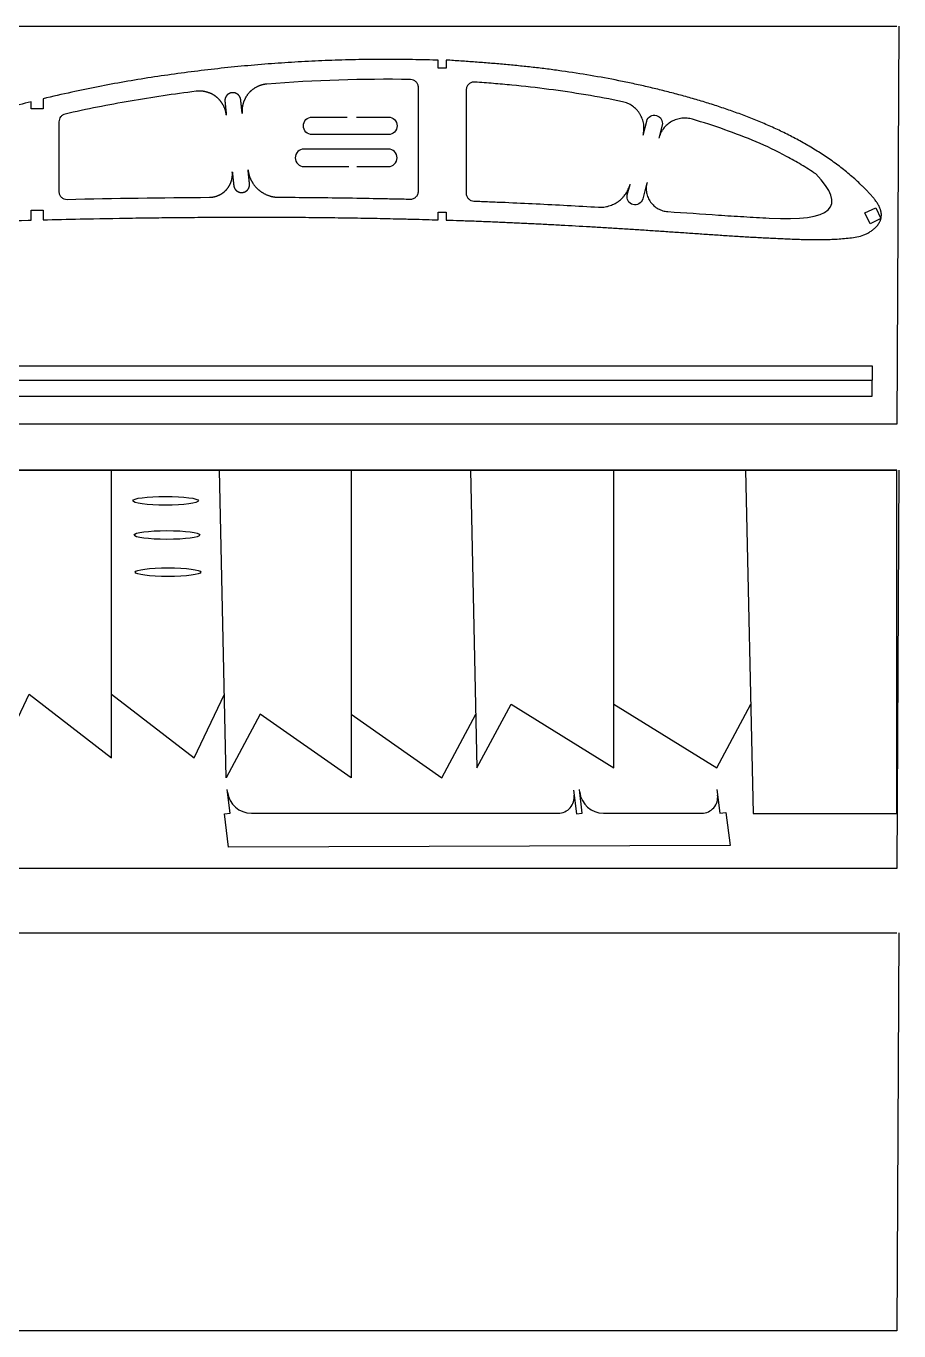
# Model space of a CAD drawing. Header units: millimetres. Extents: x 101 to 1723, y 193 to 880.
# Drawn here: x 881.9 to 1101.2, y 216.1 to 543.8 of the extents above; entities that cross this region are included whole.
import ezdxf

# ---------------------------------------------------------------- set-up
doc = ezdxf.new("R2010")
doc.units = ezdxf.units.MM
doc.layers.add('1.5mm轻木', color=30, linetype='Continuous')
doc.layers.add('2mm轻木', color=3, linetype='Continuous')

msp = doc.modelspace()

# ---------------------------------------------------------------- linework, layer by layer
for points in [[(1101.18, 543.81), (1100.7, 443.81), (100.7, 443.81), (100.7, 543.81), (1100.7, 543.81)], [(1101.18, 432.28), (1100.7, 332.28), (100.7, 332.28), (100.7, 432.28), (1100.7, 432.28)], [(1101.18, 316.12), (1100.7, 216.12), (100.7, 216.12), (100.7, 316.12), (1100.7, 316.12)]]:
    msp.add_lwpolyline(points)
at = {"layer": '1.5mm轻木', "linetype": 'Continuous', "lineweight": 25}
msp.add_line((1068.57, 495.6), (1068.57, 495.6), dxfattribs=at)
at = {"layer": '1.5mm轻木'}
for p, q in [((1094.53, 458.4), (569.43, 458.4)), ((1094.53, 454.9), (1094.53, 458.4)), ((569.43, 454.9), (1094.53, 454.9)), ((1094.43, 450.9), (1094.43, 454.9)), ((569.43, 450.9), (1094.43, 450.9))]:
    msp.add_line(p, q, dxfattribs=at)
for points in [[(1036.92, 516.46), (1037.83, 519.94, -1), (1041.7, 518.92), (1040.84, 515.66)], [(964.88, 520.97), (972.93, 520.97, -1), (972.93, 516.57), (953.77, 516.57, -1), (953.77, 520.97), (962.56, 520.97)], [(965.02, 508.54), (972.93, 508.54, 1), (972.93, 512.94), (951.73, 512.94, 1), (951.73, 508.54), (962.99, 508.54)], [(1037.89, 504.49), (1036.81, 500.4, -1), (1032.94, 501.42), (1033.64, 504.06)]]:
    msp.add_lwpolyline(points, format="xyb", dxfattribs=at)
at = {"layer": '1.5mm轻木', "linetype": 'Continuous', "lineweight": 25}
msp.add_lwpolyline([(1092.66, 496.91), (1095.38, 498.18), (1096.65, 495.46), (1093.93, 494.19)], close=True, dxfattribs=at)
for points, knots in [([(985.47, 535.28), (985.47, 534.61), (985.47, 533.94), (985.47, 533.28), (986.14, 533.28), (986.8, 533.28), (987.47, 533.28), (987.47, 533.94), (987.47, 534.6), (987.47, 535.27), (988.68, 535.2), (991.11, 535.04), (994.75, 534.77), (998.38, 534.49), (1002.01, 534.2), (1005.64, 533.84), (1009.26, 533.46), (1012.88, 533.02), (1017.69, 532.38), (1023.68, 531.45), (1029.64, 530.36), (1034.39, 529.37), (1037.93, 528.58), (1041.47, 527.74), (1044.99, 526.83), (1048.49, 525.87), (1051.97, 524.85), (1055.44, 523.76), (1058.88, 522.6), (1062.29, 521.36), (1065.67, 520.03), (1069.01, 518.61), (1072.3, 517.08), (1075.53, 515.42), (1078.69, 513.64), (1081.77, 511.73), (1084.28, 510.04), (1086.23, 508.61), (1087.66, 507.49), (1089.06, 506.34), (1090.42, 505.14), (1091.52, 504.1), (1092.38, 503.26), (1093.02, 502.61), (1093.65, 501.96), (1094.26, 501.29), (1094.85, 500.6), (1095.4, 499.88), (1095.82, 499.25), (1096.11, 498.72), (1096.31, 498.31), (1096.46, 497.96), (1096.55, 497.68), (1096.62, 497.46), (1096.67, 497.24), (1096.73, 496.95), (1096.78, 496.57), (1096.77, 496.19), (1096.75, 495.89), (1096.71, 495.67), (1096.67, 495.44), (1096.61, 495.23), (1096.54, 495.01), (1096.44, 494.81), (1096.33, 494.61), (1096.22, 494.41), (1096.11, 494.21), (1095.98, 494.02), (1095.85, 493.84), (1095.65, 493.61), (1095.3, 493.22), (1094.85, 492.81), (1094.37, 492.44), (1093.88, 492.1), (1093.22, 491.72), (1092.12, 491.23), (1090.65, 490.83), (1088.85, 490.6), (1087.05, 490.43), (1085.24, 490.31), (1083.42, 490.23), (1081.61, 490.19), (1079.8, 490.19), (1077.98, 490.21), (1076.17, 490.26), (1074.36, 490.33), (1072.54, 490.41), (1070.73, 490.49), (1068.92, 490.58), (1066.5, 490.7), (1063.48, 490.86), (1059.86, 491.08), (1056.24, 491.32), (1052.61, 491.56), (1048.99, 491.81), (1045.37, 492.06), (1041.74, 492.31), (1038.12, 492.55), (1034.49, 492.78), (1030.86, 493.01), (1027.23, 493.24), (1022.39, 493.52), (1017.55, 493.79), (1012.7, 494.05), (1009.07, 494.23), (1005.43, 494.4), (1002.4, 494.54), (999.97, 494.64), (998.15, 494.72), (996.33, 494.8), (994.51, 494.87), (992.69, 494.93), (990.34, 495.01), (988.6, 495.06), (987.47, 495.09), (987.47, 495.76), (987.47, 496.42), (987.47, 497.09), (986.8, 497.09), (986.14, 497.09), (985.47, 497.09), (985.47, 496.44), (985.47, 495.79), (985.47, 495.14), (984.97, 495.15), (983.37, 495.2), (981.24, 495.27), (979.06, 495.33), (976.89, 495.39), (974.17, 495.45), (970.9, 495.52), (966.54, 495.61), (961.09, 495.69), (954.55, 495.77), (948, 495.82), (941.45, 495.84), (934.9, 495.84), (928.34, 495.81), (921.78, 495.77), (915.22, 495.7), (906.47, 495.58), (896.78, 495.41), (889.28, 495.24), (886.16, 495.16), (886.16, 495.97), (886.16, 496.78), (886.16, 497.58), (885.16, 497.58), (884.16, 497.58), (883.16, 497.58), (883.16, 496.75), (883.16, 495.92), (883.16, 495.08), (882.91, 495.08), (878.28, 494.96), (871.46, 494.77), (862.71, 494.52), (856.15, 494.32), (849.59, 494.1), (843.04, 493.83), (836.49, 493.51), (829.94, 493.12), (823.4, 492.66), (816.88, 492.11), (811.45, 491.57), (807.11, 491.09), (803.86, 490.7), (800.62, 490.29), (797.38, 489.84), (794.15, 489.37), (790.92, 488.84), (787.71, 488.24), (784.51, 487.58), (781.34, 486.82), (779.23, 486.29), (778.19, 485.97), (778.19, 486.69), (778.19, 487.41), (778.19, 488.13), (779.23, 488.58), (781.32, 489.43), (784.46, 490.68), (787.62, 491.89), (790.78, 493.07), (793.96, 494.22), (797.14, 495.37), (800.33, 496.51), (804.57, 498.05), (809.86, 499.98), (816.21, 502.32), (822.55, 504.67), (828.89, 507.02), (835.23, 509.37), (843.69, 512.48), (852.19, 515.51), (860.74, 518.37), (869.34, 521.08), (876.83, 523.19), (882.17, 524.56), (883.16, 524.81), (883.16, 524.22), (883.16, 523.64), (883.16, 523.05), (884.16, 523.05), (885.16, 523.05), (886.16, 523.05), (886.16, 523.88), (886.16, 524.72), (886.16, 525.55), (888.55, 526.13), (895.35, 527.69), (904.41, 529.47), (913.31, 530.93), (920, 531.9), (926.71, 532.75), (933.43, 533.49), (940.17, 534.11), (946.91, 534.62), (952.54, 534.95), (957.04, 535.15), (961.55, 535.31), (966.06, 535.41), (970.56, 535.45), (973.95, 535.45), (977.33, 535.42), (980.71, 535.35), (983.42, 535.3), (985.01, 535.28), (985.47, 535.28)], [0, 0, 0, 0, 1, 1, 1, 2, 2, 2, 3, 3, 3, 3.008251, 3.016501, 3.024752, 3.033003, 3.041254, 3.049504, 3.057755, 3.066006, 3.082507, 3.099009, 3.10726, 3.11551, 3.123761, 3.132012, 3.140263, 3.148513, 3.156764, 3.165015, 3.173266, 3.181516, 3.189767, 3.198018, 3.206269, 3.214519, 3.22277, 3.231021, 3.235146, 3.239272, 3.243397, 3.247522, 3.251648, 3.25371, 3.255773, 3.257836, 3.259898, 3.261961, 3.264024, 3.266086, 3.267118, 3.268149, 3.26918, 3.269696, 3.270212, 3.270728, 3.271243, 3.272275, 3.273306, 3.273822, 3.274337, 3.274853, 3.275369, 3.275884, 3.2764, 3.276916, 3.277431, 3.277947, 3.278463, 3.278978, 3.279494, 3.280525, 3.282588, 3.283619, 3.284651, 3.286713, 3.288776, 3.292901, 3.297027, 3.301152, 3.305277, 3.309403, 3.313528, 3.317654, 3.321779, 3.325904, 3.33003, 3.334155, 3.33828, 3.342406, 3.346531, 3.354782, 3.363033, 3.371283, 3.379534, 3.387785, 3.396036, 3.404286, 3.412537, 3.420788, 3.429039, 3.437289, 3.44554, 3.462042, 3.470292, 3.478543, 3.486794, 3.495045, 3.49917, 3.503295, 3.507421, 3.511546, 3.515671, 3.519797, 3.527473, 3.527473, 3.527473, 4.527473, 4.527473, 4.527473, 5.527473, 5.527473, 5.527473, 6.527473, 6.527473, 6.527473, 6.530898, 6.538273, 6.54196, 6.545647, 6.553021, 6.560395, 6.56777, 6.582518, 6.597267, 6.612015, 6.626764, 6.641512, 6.656261, 6.671009, 6.685758, 6.700506, 6.730003, 6.75107, 6.75107, 6.75107, 7.75107, 7.75107, 7.75107, 8.75107, 8.75107, 8.75107, 9.75107, 9.75107, 9.75107, 9.75276, 9.782257, 9.797006, 9.811754, 9.826503, 9.841251, 9.856, 9.870748, 9.885497, 9.900245, 9.914994, 9.922368, 9.929742, 9.937117, 9.944491, 9.951865, 9.959239, 9.966614, 9.973988, 9.981362, 9.988736, 9.988736, 9.988736, 10.988736, 10.988736, 10.988736, 11.004361, 11.019986, 11.035611, 11.051236, 11.066861, 11.082486, 11.098111, 11.113736, 11.144986, 11.176236, 11.207486, 11.238736, 11.269986, 11.301236, 11.363736, 11.394986, 11.426236, 11.488736, 11.502785, 11.502785, 11.502785, 12.502785, 12.502785, 12.502785, 13.502785, 13.502785, 13.502785, 14.502785, 14.502785, 14.502785, 14.536959, 14.599459, 14.630709, 14.661959, 14.693209, 14.724459, 14.755709, 14.786959, 14.818209, 14.833834, 14.849459, 14.880709, 14.896334, 14.911959, 14.927584, 14.943209, 14.958834, 14.965218, 14.965218, 14.965218, 14.965218]), ([(945.35, 500.83), (950.86, 500.81), (956.37, 500.76), (964.64, 500.64), (967.39, 500.59), (971.53, 500.51), (972.9, 500.48), (975.66, 500.42), (977.04, 500.39), (978.42, 500.35), (978.55, 500.35), (978.68, 500.36), (978.94, 500.4), (979.07, 500.44), (979.32, 500.54), (979.44, 500.6), (979.66, 500.74), (979.77, 500.82), (980.05, 501.1), (980.21, 501.33), (980.36, 501.69), (980.4, 501.82), (980.46, 502.08), (980.47, 502.22), (980.47, 502.35), (980.47, 511.03), (980.47, 519.71), (980.47, 528.39), (980.47, 528.53), (980.46, 528.65), (980.41, 528.91), (980.37, 529.03), (980.27, 529.27), (980.21, 529.39), (980.07, 529.6), (979.99, 529.7), (979.81, 529.89), (979.71, 529.97), (979.49, 530.12), (979.38, 530.18), (979.03, 530.33), (978.77, 530.39), (978.51, 530.39), (966.46, 530.61), (954.43, 530.21), (942.41, 529.26)], [0, 0, 0, 0, 0.5, 0.5, 0.75, 0.75, 0.875, 0.875, 1, 1, 1, 1.125, 1.125, 1.25, 1.25, 1.375, 1.375, 1.5, 1.5, 1.75, 1.75, 1.875, 1.875, 2, 2, 2, 3, 3, 3, 3.125, 3.125, 3.25, 3.25, 3.375, 3.375, 3.5, 3.5, 3.625, 3.625, 3.75, 3.75, 4, 4, 4, 5, 5, 5, 5]), ([(1031.73, 524.82), (1025.61, 526.09), (1019.45, 527.11), (1010.17, 528.33), (1007.07, 528.68), (1002.41, 529.13), (1000.85, 529.27), (997.74, 529.52), (996.18, 529.64), (994.62, 529.76), (994.48, 529.77), (994.35, 529.77), (994.08, 529.73), (993.94, 529.7), (993.68, 529.61), (993.56, 529.55), (993.32, 529.41), (993.21, 529.33), (992.91, 529.05), (992.75, 528.82), (992.58, 528.44), (992.54, 528.31), (992.48, 528.04), (992.47, 527.9), (992.47, 527.77), (992.47, 519.13), (992.47, 510.5), (992.47, 501.87), (992.47, 501.74), (992.48, 501.62), (992.53, 501.37), (992.57, 501.24), (992.66, 501.01), (992.72, 500.89), (992.86, 500.68), (992.94, 500.58), (993.12, 500.39), (993.22, 500.31), (993.42, 500.16), (993.54, 500.1), (993.89, 499.94), (994.14, 499.88), (994.4, 499.87), (995.7, 499.83), (997.01, 499.77), (999.62, 499.66), (1000.92, 499.61), (1004.84, 499.44), (1007.45, 499.31), (1015.27, 498.93), (1020.49, 498.64), (1025.7, 498.34)], [0, 0, 0, 0, 0.5, 0.5, 0.75, 0.75, 0.875, 0.875, 1, 1, 1, 1.125, 1.125, 1.25, 1.25, 1.375, 1.375, 1.5, 1.5, 1.75, 1.75, 1.875, 1.875, 2, 2, 2, 3, 3, 3, 3.125, 3.125, 3.25, 3.25, 3.375, 3.375, 3.5, 3.5, 3.625, 3.625, 3.75, 3.75, 4, 4, 4, 4.125, 4.125, 4.25, 4.25, 4.5, 4.5, 5, 5, 5, 5]), ([(924.63, 527.44), (919.08, 526.75), (913.55, 525.93), (902.58, 524.03), (897.13, 522.95), (891.72, 521.72), (891.49, 521.67), (891.29, 521.58), (890.9, 521.34), (890.74, 521.19), (890.45, 520.84), (890.34, 520.64), (890.19, 520.22), (890.16, 519.99), (890.16, 519.77), (890.16, 513.95), (890.16, 508.12), (890.16, 502.3), (890.16, 502.17), (890.17, 502.04), (890.22, 501.78), (890.26, 501.65), (890.37, 501.4), (890.43, 501.29), (890.58, 501.07), (890.66, 500.96), (890.95, 500.69), (891.18, 500.54), (891.67, 500.35), (891.93, 500.3), (892.2, 500.3), (904.12, 500.57), (916.03, 500.74), (927.95, 500.81)], [0, 0, 0, 0, 0.5, 0.5, 1, 1, 1, 1.25, 1.25, 1.5, 1.5, 1.75, 1.75, 2, 2, 2, 3, 3, 3, 3.125, 3.125, 3.25, 3.25, 3.375, 3.375, 3.5, 3.5, 3.75, 3.75, 4, 4, 4, 5, 5, 5, 5]), ([(1036.91, 516.45), (1037.03, 516.9), (1037.1, 517.35), (1037.15, 518.26), (1037.13, 518.73), (1036.99, 519.63), (1036.88, 520.08), (1036.64, 520.72), (1036.55, 520.94), (1036.35, 521.35), (1036.13, 521.75), (1035.87, 522.13), (1035.59, 522.49), (1035.44, 522.67), (1034.97, 523.17), (1034.62, 523.47), (1033.87, 523.99), (1033.47, 524.22), (1032.62, 524.58), (1032.19, 524.72), (1031.73, 524.82)], [0, 0, 0, 0, 0.125, 0.125, 0.25, 0.25, 0.375, 0.375, 0.4375, 0.4375, 0.5, 0.5625, 0.5625, 0.625, 0.625, 0.75, 0.75, 0.875, 0.875, 1, 1, 1, 1]), ([(1049.32, 520.41), (1048.88, 520.54), (1048.44, 520.63), (1047.54, 520.71), (1047.08, 520.7), (1046.18, 520.6), (1045.75, 520.51), (1045.1, 520.3), (1044.88, 520.22), (1044.47, 520.04), (1044.27, 519.93), (1043.68, 519.6), (1043.31, 519.35), (1042.62, 518.75), (1042.31, 518.42), (1041.9, 517.89), (1041.77, 517.7), (1041.52, 517.32), (1041.41, 517.12), (1041.11, 516.51), (1040.95, 516.09), (1040.84, 515.65)], [0, 0, 0, 0, 0.125, 0.125, 0.25, 0.25, 0.375, 0.375, 0.4375, 0.4375, 0.5, 0.5, 0.625, 0.625, 0.75, 0.75, 0.8125, 0.8125, 0.875, 0.875, 1, 1, 1, 1]), ([(1068.57, 495.6), (1084.43, 494.67), (1088.33, 498.37), (1080.27, 506.7), (1080.27, 506.7), (1080.27, 506.7), (1080.27, 506.7), (1079.09, 507.5), (1077.88, 508.27), (1075.44, 509.73), (1074.21, 510.43), (1070.47, 512.43), (1067.92, 513.64), (1062.72, 515.85), (1060.08, 516.86), (1054.75, 518.74), (1052.05, 519.61), (1049.32, 520.41)], [0, 0, 0, 0, 1, 1, 1, 2, 2, 2, 2.125, 2.125, 2.25, 2.25, 2.5, 2.5, 2.75, 2.75, 3, 3, 3, 3]), ([(1025.7, 498.34), (1026.15, 498.31), (1026.59, 498.32), (1027.25, 498.4), (1027.47, 498.43), (1027.9, 498.52), (1028.12, 498.57), (1028.76, 498.76), (1029.17, 498.92), (1029.76, 499.21), (1029.96, 499.31), (1030.34, 499.54), (1030.52, 499.66), (1031.06, 500.05), (1031.4, 500.34), (1031.86, 500.82), (1032.01, 500.98), (1032.29, 501.32), (1032.42, 501.5), (1032.8, 502.05), (1033.01, 502.43), (1033.38, 503.24), (1033.53, 503.65), (1033.65, 504.09)], [0, 0, 0, 0, 0.125, 0.125, 0.1875, 0.1875, 0.25, 0.25, 0.375, 0.375, 0.4375, 0.4375, 0.5, 0.5, 0.625, 0.625, 0.6875, 0.6875, 0.75, 0.75, 0.875, 0.875, 1, 1, 1, 1]), ([(1037.9, 504.51), (1037.79, 504.09), (1037.72, 503.67), (1037.69, 502.82), (1037.72, 502.39), (1037.88, 501.55), (1038, 501.14), (1038.34, 500.35), (1038.55, 499.98), (1039.04, 499.29), (1039.33, 498.97), (1039.97, 498.4), (1040.31, 498.16), (1041.07, 497.74), (1041.46, 497.57), (1042.27, 497.33), (1042.7, 497.25), (1043.13, 497.23)], [0, 0, 0, 0, 0.125, 0.125, 0.25, 0.25, 0.375, 0.375, 0.5, 0.5, 0.625, 0.625, 0.75, 0.75, 0.875, 0.875, 1, 1, 1, 1]), ([(1043.13, 497.23), (1047.37, 496.94), (1051.61, 496.64), (1057.97, 496.22), (1060.09, 496.08), (1064.33, 495.83), (1066.45, 495.71), (1068.57, 495.6)], [0, 0, 0, 0, 0.5, 0.5, 0.75, 0.75, 1, 1, 1, 1])]:
    msp.add_open_spline(points, degree=3, knots=knots, dxfattribs=at)
for points, weights, knots in [([(942.41, 529.26), (941.96, 529.22), (941.52, 529.14), (940.65, 528.9), (940.23, 528.73), (939.43, 528.31), (939.05, 528.07), (938.53, 527.64), (938.36, 527.49), (938.03, 527.18), (937.88, 527.01), (937.45, 526.49), (937.2, 526.12), (936.77, 525.32), (936.59, 524.91), (936.4, 524.26), (936.34, 524.04), (936.26, 523.6), (936.22, 523.38), (936.16, 522.7), (936.16, 522.25), (936.21, 521.8), (936.08, 522.97), (935.96, 524.13), (935.84, 525.3), (935.76, 526.03), (935.33, 526.62), (934.66, 526.92), (934, 527.22), (933.27, 527.14), (932.68, 526.71), (932.08, 526.28), (931.78, 525.61), (931.86, 524.88), (931.98, 523.73), (932.1, 522.58), (932.22, 521.42), (932.17, 521.88), (932.08, 522.31), (931.82, 523.17), (931.64, 523.59), (931.2, 524.38), (930.95, 524.74), (930.52, 525.26), (930.36, 525.43), (930.04, 525.74), (929.87, 525.89), (929.34, 526.31), (928.97, 526.55), (928.16, 526.96), (927.74, 527.12), (927.1, 527.3), (926.88, 527.35), (926.43, 527.43), (926.21, 527.46), (925.53, 527.51), (925.08, 527.5), (924.63, 527.44)], [1, 1, 1, 1, 1, 1, 1, 1, 1, 1, 1, 1, 1, 1, 1, 1, 1, 1, 1, 1, 1, 1, 1, 1, 1, 0.910683602523, 0.910683602523, 1, 0.910683602523, 0.910683602523, 1, 0.910683602523, 0.910683602523, 1, 1, 1, 1, 1, 1, 1, 1, 1, 1, 1, 1, 1, 1, 1, 1, 1, 1, 1, 1, 1, 1, 1, 1, 1], [0, 0, 0, 0, 0.125, 0.125, 0.25, 0.25, 0.375, 0.375, 0.4375, 0.4375, 0.5, 0.5, 0.625, 0.625, 0.75, 0.75, 0.8125, 0.8125, 0.875, 0.875, 1, 1, 1, 2, 2, 2, 3.047198, 3.047198, 3.047198, 4.094395, 4.094395, 4.094395, 5.141593, 5.141593, 5.141593, 6.141593, 6.141593, 6.141593, 6.266593, 6.266593, 6.391593, 6.391593, 6.516593, 6.516593, 6.579093, 6.579093, 6.641593, 6.641593, 6.766593, 6.766593, 6.891593, 6.891593, 6.954093, 6.954093, 7.016593, 7.016593, 7.141593, 7.141593, 7.141593, 7.141593]), ([(927.95, 500.81), (928.36, 500.81), (928.76, 500.86), (929.55, 501.03), (929.94, 501.16), (930.68, 501.49), (931.03, 501.69), (931.52, 502.05), (931.68, 502.18), (931.98, 502.45), (932.26, 502.74), (932.51, 503.05), (932.75, 503.38), (932.86, 503.55), (933.17, 504.08), (933.33, 504.45), (933.52, 505.02), (933.57, 505.22), (933.65, 505.62), (933.69, 505.82), (933.75, 506.42), (933.75, 506.82), (933.71, 507.23), (933.83, 506.09), (933.95, 504.95), (934.07, 503.81), (934.19, 502.64), (935.1, 501.9), (936.26, 502.02), (937.43, 502.15), (938.17, 503.06), (938.04, 504.22), (937.92, 505.4), (937.8, 506.58), (937.67, 507.76), (937.72, 507.29), (937.82, 506.83), (938.02, 506.15), (938.09, 505.93), (938.27, 505.49), (938.37, 505.27), (938.69, 504.64), (938.94, 504.24), (939.51, 503.49), (939.83, 503.14), (940.53, 502.51), (940.91, 502.23), (941.71, 501.73), (942.14, 501.52), (943.01, 501.18), (943.47, 501.05), (944.39, 500.87), (944.87, 500.83), (945.35, 500.83)], [1, 1, 1, 1, 1, 1, 1, 1, 1, 1, 1, 1, 1, 1, 1, 1, 1, 1, 1, 1, 1, 1, 1, 1, 1, 1, 0.804737854124, 0.804737854124, 1, 0.804737854124, 0.804737854124, 1, 1, 1, 1, 1, 1, 1, 1, 1, 1, 1, 1, 1, 1, 1, 1, 1, 1, 1, 1, 1, 1, 1], [0, 0, 0, 0, 0.125, 0.125, 0.25, 0.25, 0.375, 0.375, 0.4375, 0.4375, 0.5, 0.5625, 0.5625, 0.625, 0.625, 0.75, 0.75, 0.8125, 0.8125, 0.875, 0.875, 1, 1, 1, 2, 2, 2, 3.570796, 3.570796, 3.570796, 5.141593, 5.141593, 5.141593, 6.141593, 6.141593, 6.141593, 6.266593, 6.266593, 6.329093, 6.329093, 6.391593, 6.391593, 6.516593, 6.516593, 6.641593, 6.641593, 6.766593, 6.766593, 6.891593, 6.891593, 7.016593, 7.016593, 7.141593, 7.141593, 7.141593, 7.141593])]:
    msp.add_rational_spline(points, weights, degree=3, knots=knots, dxfattribs=at)
at = {"layer": '2mm轻木'}
for p, q in [((1100.7, 432.28), (873.44, 432.28)), ((903.38, 360.03), (903.38, 432.28)), ((932.19, 355.03), (930.47, 432.28)), ((963.54, 432.28), (963.54, 355.03)), ((993.52, 432.28), (995.18, 357.53)), ((1029.59, 357.53), (1029.59, 432.28)), ((1062.68, 432.28), (1064.6, 346.05)), ((1100.7, 346.05), (1100.7, 432.28)), ((875.04, 360.03), (882.66, 376.03)), ((882.66, 376.03), (903.38, 360.03)), ((903.38, 376.03), (924.11, 360.03)), ((924.11, 360.03), (931.73, 376.03)), ((940.7, 371.03), (932.19, 355.03)), ((963.54, 355.03), (940.7, 371.03)), ((963.54, 371.03), (986.37, 355.03)), ((986.37, 355.03), (994.88, 371.03)), ((995.18, 357.53), (1003.74, 373.53)), ((1003.74, 373.53), (1029.59, 357.53)), ((1029.59, 373.53), (1055.43, 357.53)), ((1055.43, 357.53), (1063.99, 373.53)), ((1064.6, 346.05), (1100.7, 346.05))]:
    msp.add_line(p, q, dxfattribs=at)
for points in [[(1055.44, 352.11), (1056.2, 346.15), (1057.69, 346.34), (1058.75, 338.01), (932.79, 337.63), (931.73, 345.96), (933.22, 346.15), (932.46, 352.11)], [(1019.41, 351.92), (1020.17, 345.96), (1021.65, 346.15), (1020.9, 352.11)]]:
    msp.add_lwpolyline(points, dxfattribs=at)
for points in [[(932.55, 351.4, 0.377596), (938.5, 346.15), (1015.6, 346.15, 0.451804), (1019.57, 350.66)], [(1020.99, 351.4, 0.377596), (1026.94, 346.15), (1051.66, 346.15, 0.451804), (1055.63, 350.66)]]:
    msp.add_lwpolyline(points, format="xyb", dxfattribs=at)
for centre in [(916.95, 424.6), (917.3, 416), (917.56, 406.67)]:
    msp.add_ellipse(centre, major_axis=(8.26, 0), ratio=0.133495, dxfattribs=at)

doc.saveas('drawing.dxf')
